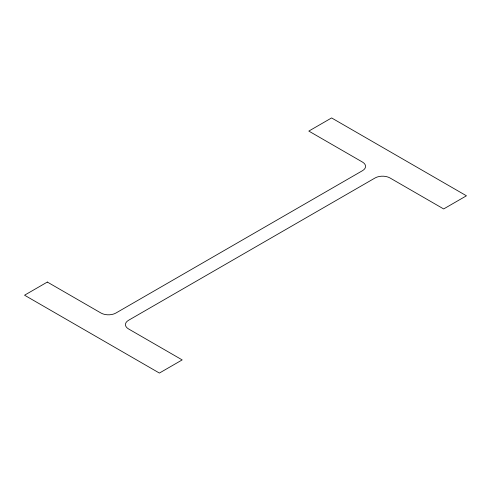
<?xml version="1.0" encoding="UTF-8"?>
<svg xmlns="http://www.w3.org/2000/svg" width="491" height="491" viewBox="0 0 491 491"><rect width="100%" height="100%" fill="white"/><g stroke="black" fill="none" stroke-linecap="round" stroke-linejoin="round"><path stroke-width="0.74" d="M47.339 282.055L24.55 295.208L159.397 373.062L182.186 359.909L128.507 328.915A10.52 6.076 0 0 1 128.507 320.322L375.099 177.957A10.52 6.076 0 0 1 389.983 177.957L443.661 208.945L466.45 195.792L331.603 117.938L308.814 131.091L362.493 162.085A10.52 6.076 0 0 1 362.493 170.678L115.901 313.043A10.52 6.076 0 0 1 101.017 313.043L47.339 282.055"/></g></svg>
